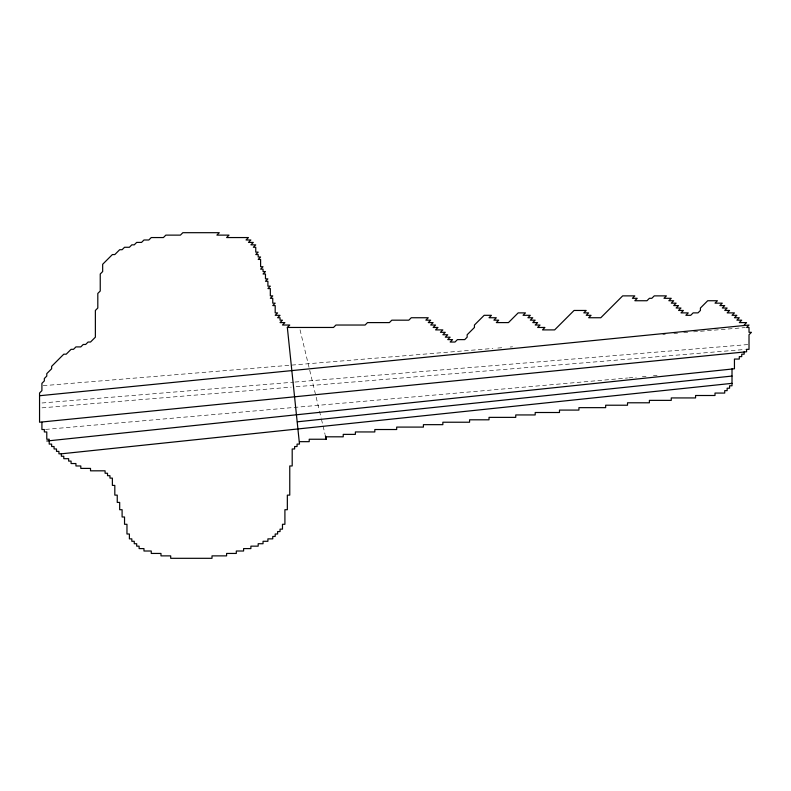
<?xml version="1.0" encoding="UTF-8"?>
<svg xmlns="http://www.w3.org/2000/svg" width="791" height="791" viewBox="0 0 791 791"><rect width="100%" height="100%" fill="white"/><g stroke="black" fill="none" stroke-linecap="round" stroke-linejoin="round"><path stroke-width="0.59" stroke-dasharray="3.96 2.97" d="M45.571 429.414L627.619 377.989M628.845 377.88L636.211 377.238M642.351 376.694L646.039 376.368M653.406 375.715L657.094 375.389M42.002 407.84L291.226 387.145M296.131 386.74L745.359 349.434M43.149 385.682L492.892 348.455M497.816 348.05L502.75 347.645M510.136 347.031L512.598 346.824M662.848 334.395L665.31 334.188M673.932 333.476L677.62 333.169M683.78 332.665L688.704 332.25M693.638 331.844L745.359 327.563M42.002 402.985L293.777 382.152M295.003 382.043L747.792 344.569M300.046 329.807L319.228 410.015M319.505 411.182L321.186 418.192M321.462 419.368L325.101 434.566"/><path stroke-width="1.19" d="M732.011 383.348L61.352 453.816L61.352 456.249L63.784 456.249L63.784 458.681L68.649 458.681L68.649 461.104L71.081 461.104L71.081 463.536L75.936 463.536L75.936 465.968L80.801 465.968L80.801 468.401L90.52 468.401L90.52 470.823L105.094 470.823L105.094 473.255L107.527 473.255L107.527 475.688L109.959 475.688L109.959 478.12L112.381 478.12L112.381 485.407L114.814 485.407L114.814 495.126L117.246 495.126L117.246 502.414L119.678 502.414L119.678 509.711L122.101 509.711L122.101 516.998L124.533 516.998L124.533 524.285L126.965 524.285L126.965 534.004L129.398 534.004L129.398 538.869L131.82 538.869L131.82 541.291L134.252 541.291L134.252 543.724L136.685 543.724L136.685 546.156L139.117 546.156L139.117 548.588L143.972 548.588L143.972 551.011L151.259 551.011L151.259 553.443L160.978 553.443L160.978 555.875L170.698 555.875L170.698 558.308L212.008 558.308L212.008 555.875L226.592 555.875L226.592 553.443L236.311 553.443L236.311 551.011L243.598 551.011L243.598 548.588L250.885 548.588L250.885 546.156L258.182 546.156L258.182 543.724L263.037 543.724L263.037 541.291L267.902 541.291L267.902 538.869L272.757 538.869L272.757 536.436L275.189 536.436L275.189 534.004L277.621 534.004L277.621 531.572L280.044 531.572L280.044 529.149L282.476 529.149L282.476 524.285L284.908 524.285L284.908 509.711L287.341 509.711L287.341 495.126L289.763 495.126L289.763 465.968L292.195 465.968L292.195 448.962L294.628 448.962L294.628 446.529L297.06 446.529L297.06 444.097L299.492 444.097L287.341 327.464L289.763 325.032L282.476 325.032L284.908 322.599L280.044 322.599L282.476 320.177L280.044 320.177L280.044 317.745L277.621 317.745L280.044 315.312L275.189 315.312L277.621 312.88L275.189 312.88L275.189 305.593L272.757 305.593L275.189 303.161L272.757 303.161L272.757 298.306L270.324 298.306L272.757 295.874L270.324 295.874L270.324 288.586L267.902 288.586L270.324 286.154L267.902 286.154L267.902 281.289L265.469 281.289L267.902 278.867L265.469 278.867L265.469 274.002L263.037 274.002L265.469 271.57L263.037 271.57L263.037 269.148L260.605 269.148L263.037 266.715L260.605 266.715L260.605 259.428L258.182 259.428L260.605 256.996L258.182 256.996L258.182 254.564L255.75 254.564L258.182 252.131L255.75 252.131L255.75 247.276L253.318 247.276L255.75 244.844L250.885 244.844L253.318 242.412L248.463 242.412L250.885 239.989L246.031 239.989L248.463 237.557L226.592 237.557L229.024 235.125L216.872 235.125L219.305 232.692L182.85 232.692L180.417 235.125L165.843 235.125L163.411 237.557L151.259 237.557L148.837 239.989L143.972 239.989L141.54 242.412L136.685 242.412L134.252 244.844L131.82 244.844L129.398 247.276L124.533 247.276L122.101 249.709L119.678 249.709L114.814 254.564L112.381 254.564L102.662 264.283L102.662 271.57L100.239 274.002L100.239 291.019L97.807 293.441L97.807 308.025L95.375 310.458L95.375 337.184L90.52 342.038L88.088 342.038L85.655 344.471L83.223 344.471L80.801 346.903L75.936 346.903L73.504 349.335L71.081 349.335L66.217 354.19L63.784 354.19L51.633 366.342L51.633 368.774L46.778 373.629L46.778 376.061L44.345 378.494L44.345 380.916L41.913 383.348L41.913 390.635L39.55 393.008L39.55 422.226L746.585 351.758L746.585 349.335L749.018 349.335L749.018 334.751L751.45 332.319L749.018 332.319L749.018 327.464L746.585 327.464L749.018 325.032L39.55 395.737M744.163 325.032L746.585 322.599L739.298 322.599L741.731 320.177L736.866 320.177L739.298 317.745L734.443 317.745L736.866 315.312L732.011 315.312L734.443 312.88L727.147 312.88L729.579 310.458L724.724 310.458L727.147 308.025L722.292 308.025L724.724 305.593L719.859 305.593L722.292 303.161L715.005 303.161L717.427 300.738L707.708 300.738L700.421 308.025L700.421 310.458L697.988 312.88L693.134 312.88L690.701 315.312L685.846 315.312L688.269 312.88L680.982 312.88L683.414 310.458L678.549 310.458L680.982 308.025L676.127 308.025L678.549 305.593L673.695 305.593L676.127 303.161L671.262 303.161L673.695 300.738L668.83 300.738L671.262 298.306L663.975 298.306L666.408 295.874L654.256 295.874L651.824 298.306L649.391 298.306L646.969 300.738L634.817 300.738L637.239 298.306L632.385 298.306L634.817 295.874L622.665 295.874L600.794 317.745L588.642 317.745L591.075 315.312L586.22 315.312L588.642 312.88L583.788 312.88L586.22 310.458L574.068 310.458L554.629 329.896L542.478 329.896L544.91 327.464L537.623 327.464L540.045 325.032L535.191 325.032L537.623 322.599L532.758 322.599L535.191 320.177L530.326 320.177L532.758 317.745L527.904 317.745L530.326 315.312L523.039 315.312L525.471 312.88L518.174 312.88L508.455 322.599L496.313 322.599L498.735 320.177L493.881 320.177L496.313 317.745L489.016 317.745L491.448 315.312L484.161 315.312L474.442 325.032L474.442 327.464L467.155 334.751L467.155 337.184L464.722 339.616L457.435 339.616L455.003 342.038L450.138 342.038L452.571 339.616L447.716 339.616L450.138 337.184L445.284 337.184L447.716 334.751L442.851 334.751L445.284 332.319L440.419 332.319L442.851 329.896L435.564 329.896L437.996 327.464L433.132 327.464L435.564 325.032L430.7 325.032L433.132 322.599L428.277 322.599L430.7 320.177L425.845 320.177L428.277 317.745L411.261 317.745L408.828 320.177L391.822 320.177L389.39 322.599L367.528 322.599L365.096 325.032L335.938 325.032L333.505 327.464L287.341 327.464M744.163 351.758L744.163 354.19L741.731 354.19L741.731 356.622L739.298 356.622L739.298 359.055L734.443 359.055L734.443 368.774L46.778 441.022M297.376 421.811L732.011 376.061M732.011 368.774L732.011 385.781L729.579 385.781L729.579 388.213L727.147 388.213L727.147 390.635L724.724 390.635L724.724 393.068L715.005 393.068L715.005 395.5L695.566 395.5L695.566 397.932L671.262 397.932L671.262 400.365L649.391 400.365L649.391 402.787L627.52 402.787L627.52 405.219L605.659 405.219L605.659 407.652L578.923 407.652L578.923 410.084L559.484 410.084L559.484 412.507L535.191 412.507L535.191 414.939L515.752 414.939L515.752 417.371L489.016 417.371L489.016 419.803L469.577 419.803L469.577 422.226L442.851 422.226L442.851 424.658L423.412 424.658L423.412 427.091L396.687 427.091L396.687 429.523L374.815 429.523L374.815 431.945L355.377 431.945L355.377 434.378L343.225 434.378L343.225 436.81L326.218 436.81L326.218 439.242L309.212 439.242L309.212 441.665L299.492 441.665M61.352 453.816L58.93 453.816L58.93 451.384L56.497 451.384L56.497 448.962L54.065 448.962L54.065 446.529L51.633 446.529L51.633 444.097L49.21 444.097L49.21 439.242L46.778 439.242L46.778 431.945L44.345 431.945L44.345 429.523L41.913 429.523L41.913 422.226M325.378 435.732L326.218 439.242"/></g></svg>
